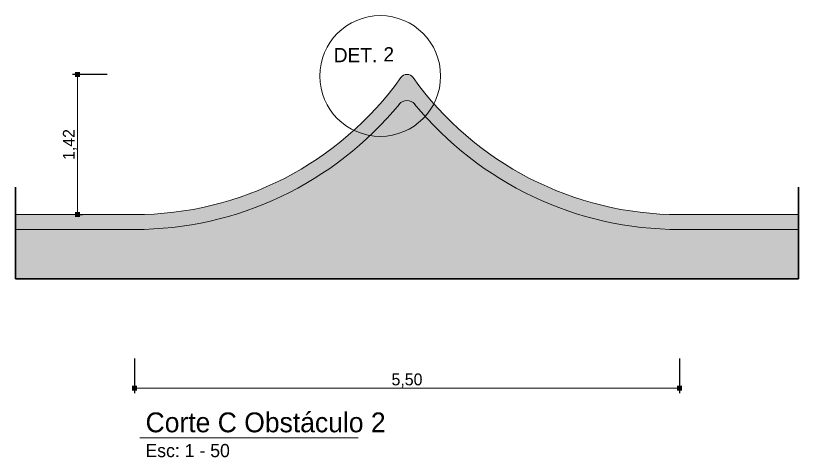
# Model space of a CAD drawing. Header units: millimetres. Extents: x 3006 to 6000, y 1661 to 3774.
# Drawn here: x 4151.24 to 4159.14, y 1912.71 to 1917.17 of the extents above; entities that cross this region are included whole.
import ezdxf

# ---------------------------------------------------------------- set-up
doc = ezdxf.new("R2010")
doc.units = ezdxf.units.MM
doc.header["$LTSCALE"] = 10
for name, color, linetype, lineweight in [('.10', 200, 'Continuous', 9), ('.10 ultra fina', 240, 'Continuous', 5), ('.30', 50, 'Continuous', 30), ('COTAS', 230, 'Continuous', 15)]:
    doc.layers.add(name, color=color, linetype=linetype, lineweight=lineweight)
doc.layers.add('.20 hachura', color=185, linetype='Continuous')
doc.layers.add('Escrita', color=34, linetype='Continuous')
doc.layers.add('Verde', color=7, linetype='Continuous', true_color=0x136734)
doc.styles.add('Texto Wilian', font='himalaya.ttf')
doc.dimstyles.new('Cota 1-75 Exter WMJ', dxfattribs={"dimtxt": 0.12, "dimasz": 0.05, "dimexe": 0.05, "dimexo": 0.1, "dimgap": 0.002, "dimtad": 1, "dimzin": 1, "dimtxsty": 'Texto Wilian', "dimblk": 'BOXFILLED', "dimcen": 2.5, "dimclrd": 230, "dimclre": 230, "dimclrt": 104, "dimazin": 0, "dimtfac": 1, "dimtix": 1, "dimtmove": 0, "dimatfit": 3, "dimfxl": 0.3, "dimfxlon": 1, "dimlwd": 20, "dimarcsym": 1})

# ---------------------------------------------------------------- blocks, each defined once
blk = doc.blocks.new('_BoxFilled')
at = {"color": 0, "linetype": 'ByBlock', "lineweight": -2}
blk.add_line((-0.5, 0), (-1, 0), dxfattribs=at)
at = {"color": 0, "linetype": 'ByBlock'}
blk.add_solid([(-0.5, 0.5), (0.5, 0.5), (-0.5, -0.5), (0.5, -0.5)], dxfattribs=at)
blk = doc.blocks.new('*D637')
at = {"layer": 'COTAS', "color": 230, "lineweight": -2, "transparency": 16777216}
for p, q in [((4152.4424, 1913.7099), (4152.4424, 1913.3599)), ((4157.9424, 1913.7099), (4157.9424, 1913.3599))]:
    blk.add_line(p, q, dxfattribs=at)
at = {"layer": 'COTAS', "color": 230, "linetype": 'Continuous', "lineweight": 20, "transparency": 16777216}
blk.add_line((4152.4924, 1913.4099), (4157.8924, 1913.4099), dxfattribs=at)
at = {"layer": 'Defpoints', "color": 0, "transparency": 16777216}
for p in [(4152.4424, 1915.1619), (4157.9424, 1915.1619), (4157.9424, 1913.4099)]:
    blk.add_point(p, dxfattribs=at)
at = {"layer": 'COTAS', "color": 230, "lineweight": 20, "transparency": 16777216, "xscale": 0.05, "yscale": 0.05, "zscale": 0.05, "rotation": 180}
blk.add_blockref('_BoxFilled', (4152.4424, 1913.4099), dxfattribs=at)
at = {"layer": 'COTAS', "color": 230, "lineweight": 20, "transparency": 16777216, "xscale": 0.05, "yscale": 0.05, "zscale": 0.05}
blk.add_blockref('_BoxFilled', (4157.9424, 1913.4099), dxfattribs=at)
at = {"layer": 'COTAS', "color": 104, "transparency": 16777216, "insert": (4155.1924, 1913.4866), "char_height": 0.12, "attachment_point": 5, "style": 'Texto Wilian'}
blk.add_mtext('5,50', dxfattribs=at)
blk = doc.blocks.new('*D638')
at = {"layer": 'COTAS', "color": 230, "lineweight": -2, "transparency": 16777216}
for p, q in [((4152.1671, 1916.5778), (4151.8171, 1916.5778)), ((4151.8671, 1915.1619), (4151.9171, 1915.1619))]:
    blk.add_line(p, q, dxfattribs=at)
at = {"layer": 'COTAS', "color": 230, "linetype": 'Continuous', "lineweight": 20, "transparency": 16777216}
blk.add_line((4151.8671, 1915.2119), (4151.8671, 1916.5278), dxfattribs=at)
at = {"layer": 'Defpoints', "color": 0, "transparency": 16777216}
for p in [(4151.8671, 1916.5778), (4155.1924, 1916.5778), (4151.8671, 1915.1619)]:
    blk.add_point(p, dxfattribs=at)
at = {"layer": 'COTAS', "color": 230, "lineweight": 20, "transparency": 16777216, "xscale": 0.05, "yscale": 0.05, "zscale": 0.05}
for p, rotation in [((4151.8671, 1916.5778), 90), ((4151.8671, 1915.1619), 270)]:
    blk.add_blockref('_BoxFilled', p, dxfattribs=dict(at, rotation=rotation))
at = {"layer": 'COTAS', "color": 104, "transparency": 16777216, "insert": (4151.7904, 1915.8699), "char_height": 0.12, "attachment_point": 5, "rotation": 90, "style": 'Texto Wilian'}
blk.add_mtext('1,42', dxfattribs=at)

msp = doc.modelspace()

# ---------------------------------------------------------------- hatches: boundary and pattern name
at = {"layer": '.20 hachura'}
for points in [[(4155.2534, 1916.5464, 0.514857), (4155.1314, 1916.5464, -0.242314), (4152.4424, 1915.1619), (4151.2424, 1915.1619), (4151.2424, 1915.0119), (4152.4424, 1915.0119, 0.224913), (4155.115, 1916.2782, -0.473794), (4155.2698, 1916.2782, 0.224913), (4157.9424, 1915.0119), (4159.1424, 1915.0119), (4159.1424, 1915.1619), (4157.9424, 1915.1619, -0.242314)], [(4155.2698, 1916.2782, 0.473794), (4155.115, 1916.2782, -0.224913), (4152.4424, 1915.0119), (4151.2424, 1915.0119), (4151.2424, 1914.5119), (4159.1424, 1914.5119), (4159.1424, 1915.0119), (4157.9424, 1915.0119, -0.224913)]]:
    msp.add_hatch(color=185, dxfattribs=at).paths.add_polyline_path(points)

# ---------------------------------------------------------------- linework, layer by layer
at = {"layer": '.10', "color": 200, "lineweight": 9}
for p, q in [((4151.2424, 1915.1619), (4152.4424, 1915.1619)), ((4157.9424, 1915.1619), (4159.1424, 1915.1619)), ((4151.2424, 1915.0119), (4152.4642, 1915.0119)), ((4157.9206, 1915.0119), (4159.1424, 1915.0119))]:
    msp.add_line(p, q, dxfattribs=at)
for centre, radius, start, end in [((4152.4424, 1918.4655), 3.3036, 270, 324.48402), ((4155.1924, 1916.5028), 0.075, 35.51598, 144.48402), ((4157.9424, 1918.4655), 3.3036, 215.51598, 270), ((4155.1924, 1916.2149), 0.1, 39.29736, 140.70264), ((4152.4424, 1918.4655), 3.4536, 270, 320.70264), ((4157.9424, 1918.4655), 3.4536, 219.29736, 270)]:
    msp.add_arc(centre, radius, start, end, dxfattribs=at)
at = {"layer": '.10 ultra fina', "color": 240, "lineweight": 5}
msp.add_circle((4154.9223, 1916.5619), 0.6095, dxfattribs=at)
at = {"layer": '.30', "color": 50, "lineweight": 30}
for p, q in [((4151.2424, 1914.5119), (4151.2424, 1915.4403)), ((4159.1424, 1914.5119), (4159.1424, 1915.4403)), ((4151.2424, 1914.5119), (4159.1424, 1914.5119))]:
    msp.add_line(p, q, dxfattribs=at)
at = {"layer": 'Defpoints'}
msp.add_line((4151.2424, 1914.5119), (4151.2424, 1915.4403), dxfattribs=at)
at = {"layer": 'Verde', "color": 106, "lineweight": 9}
msp.add_line((4152.4949, 1912.907), (4154.6982, 1912.907), dxfattribs=at)

# ---------------------------------------------------------------- texts
at = {"layer": 'Escrita', "style": 'Texto Wilian'}
for s, p in [('DET.', (4154.4535, 1916.7011)), ('2', (4154.9546, 1916.7088))]:
    msp.add_text(s, height=0.144, dxfattribs=at).set_placement(p)
at = {"layer": 'Escrita', "attachment_point": 1, "style": 'Texto Wilian'}
for s, insert, char_height, width in [('{\\C50;Corte C Obstáculo 2}', (4152.5538, 1913.1638), 0.2, 4.96087), ('{\\C50;Esc: 1 - 50}', (4152.5523, 1912.8458), 0.133333, 2.095319)]:
    msp.add_mtext(s, dxfattribs=dict(at, insert=insert, char_height=char_height, width=width))

# ---------------------------------------------------------------- dimensions: what is measured, and where the dimension line sits
at = {"layer": 'COTAS'}
dim = msp.add_linear_dim(base=(4151.8671, 1916.5778), p1=(4151.8671, 1915.1619), p2=(4155.1924, 1916.5778), angle=90, dimstyle='Cota 1-75 Exter WMJ', override={"dimtmove": 1}, dxfattribs=at)
dim.commit()
dim.dimension.update_dxf_attribs({"geometry": '*D638', "text_midpoint": (4151.7904, 1915.8699)})
dim = msp.add_linear_dim(base=(4157.9424, 1913.4099), p1=(4152.4424, 1915.1619), p2=(4157.9424, 1915.1619), dimstyle='Cota 1-75 Exter WMJ', override={"dimtmove": 1}, dxfattribs=at)
dim.commit()
dim.dimension.update_dxf_attribs({"geometry": '*D637', "text_midpoint": (4155.1924, 1913.4866)})

doc.saveas('drawing.dxf')
